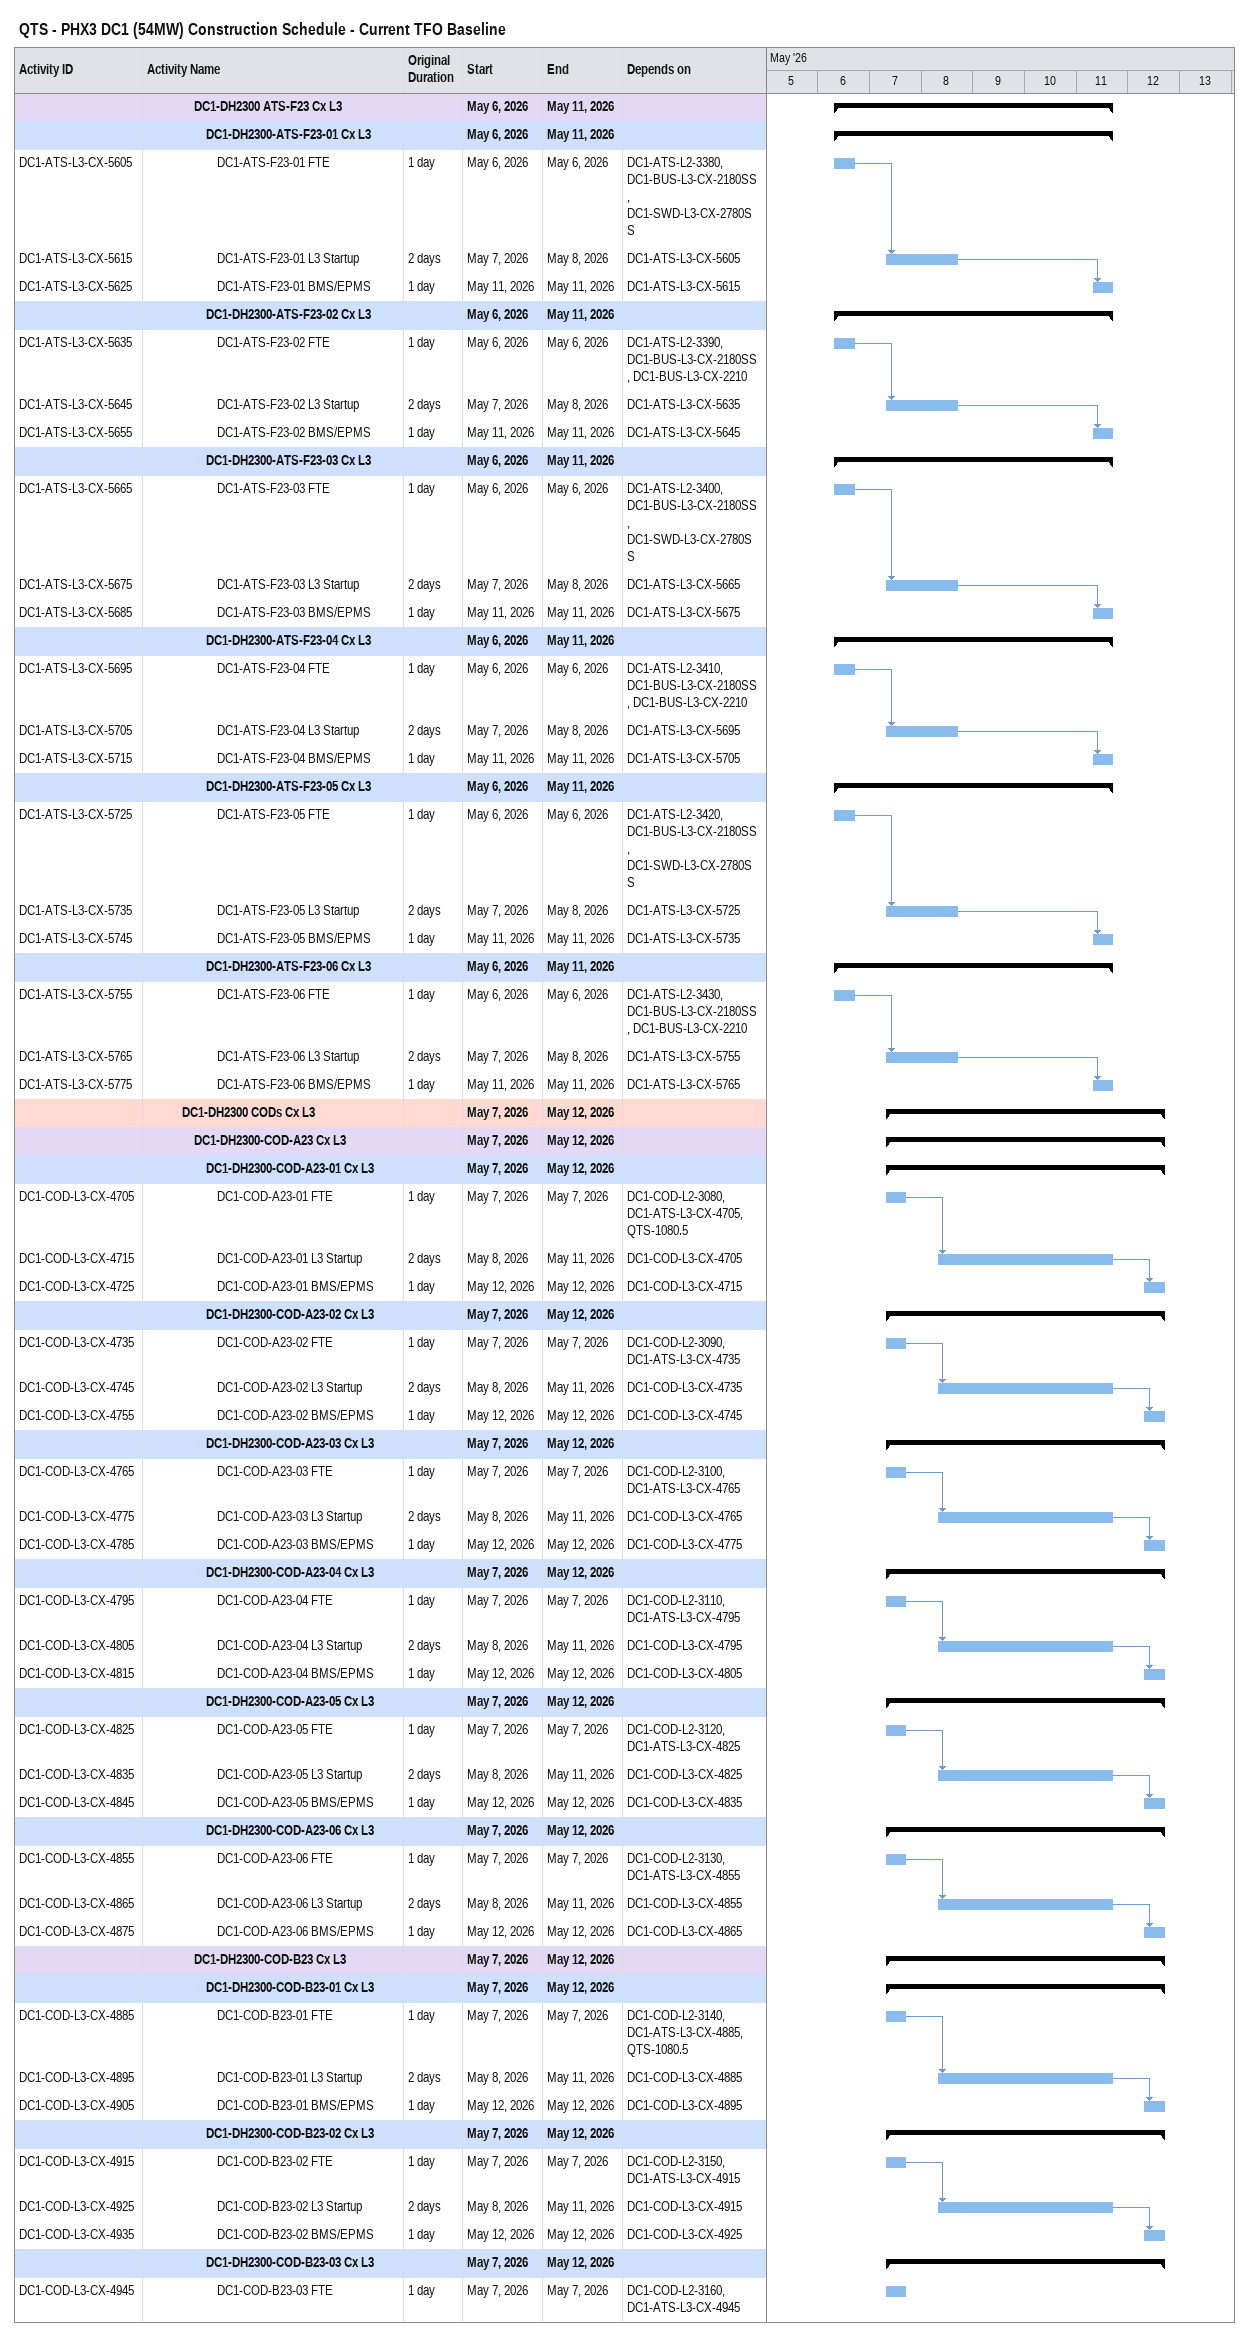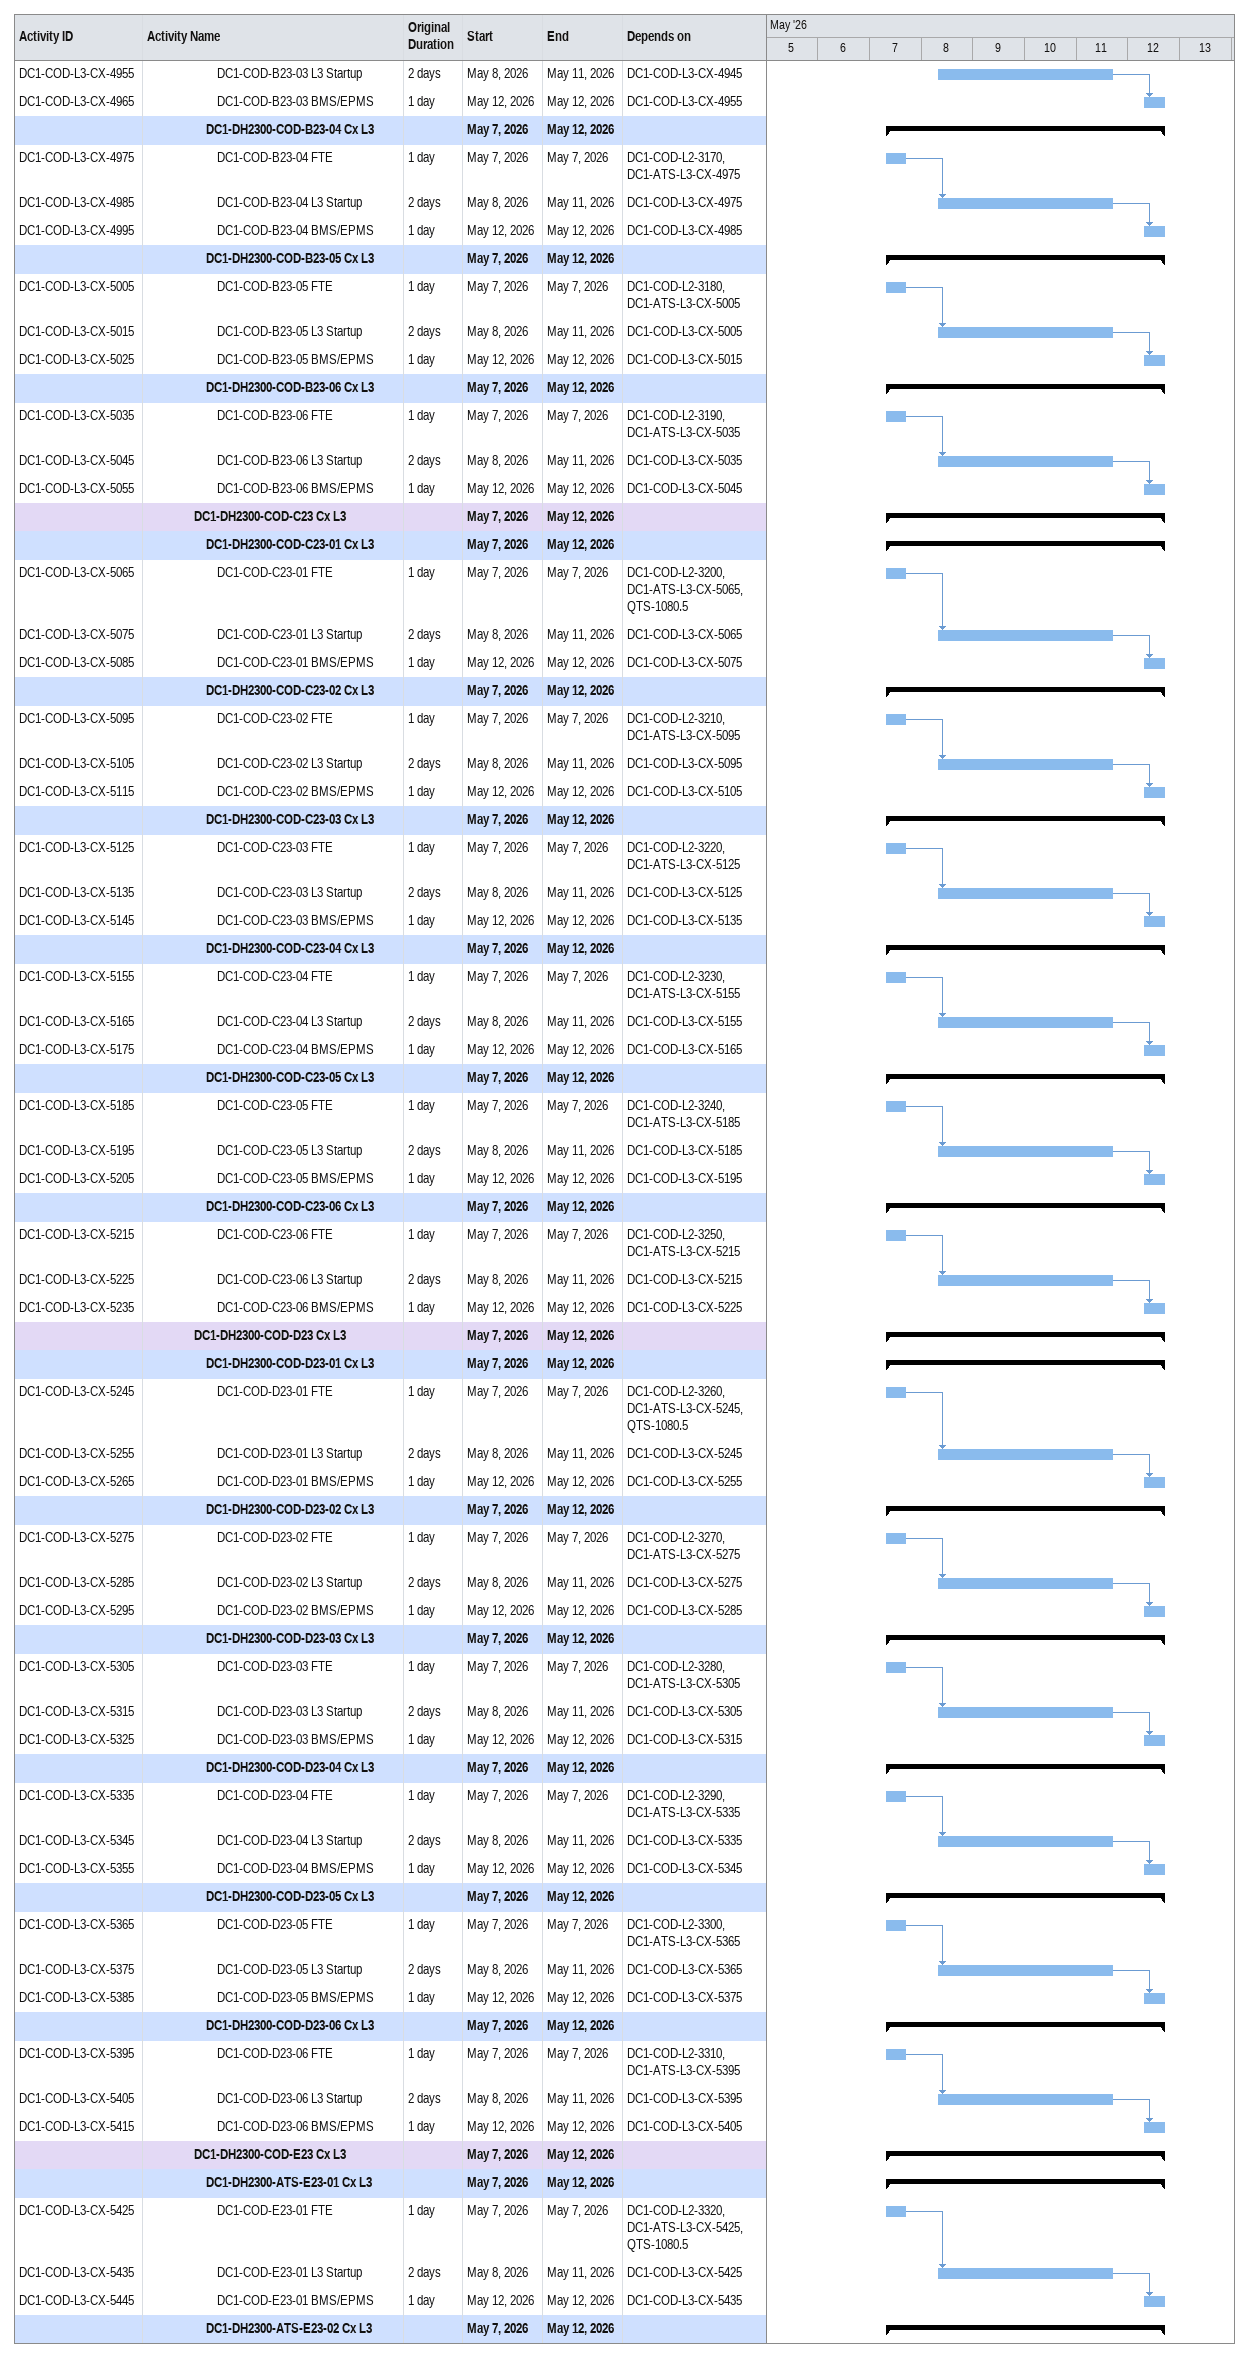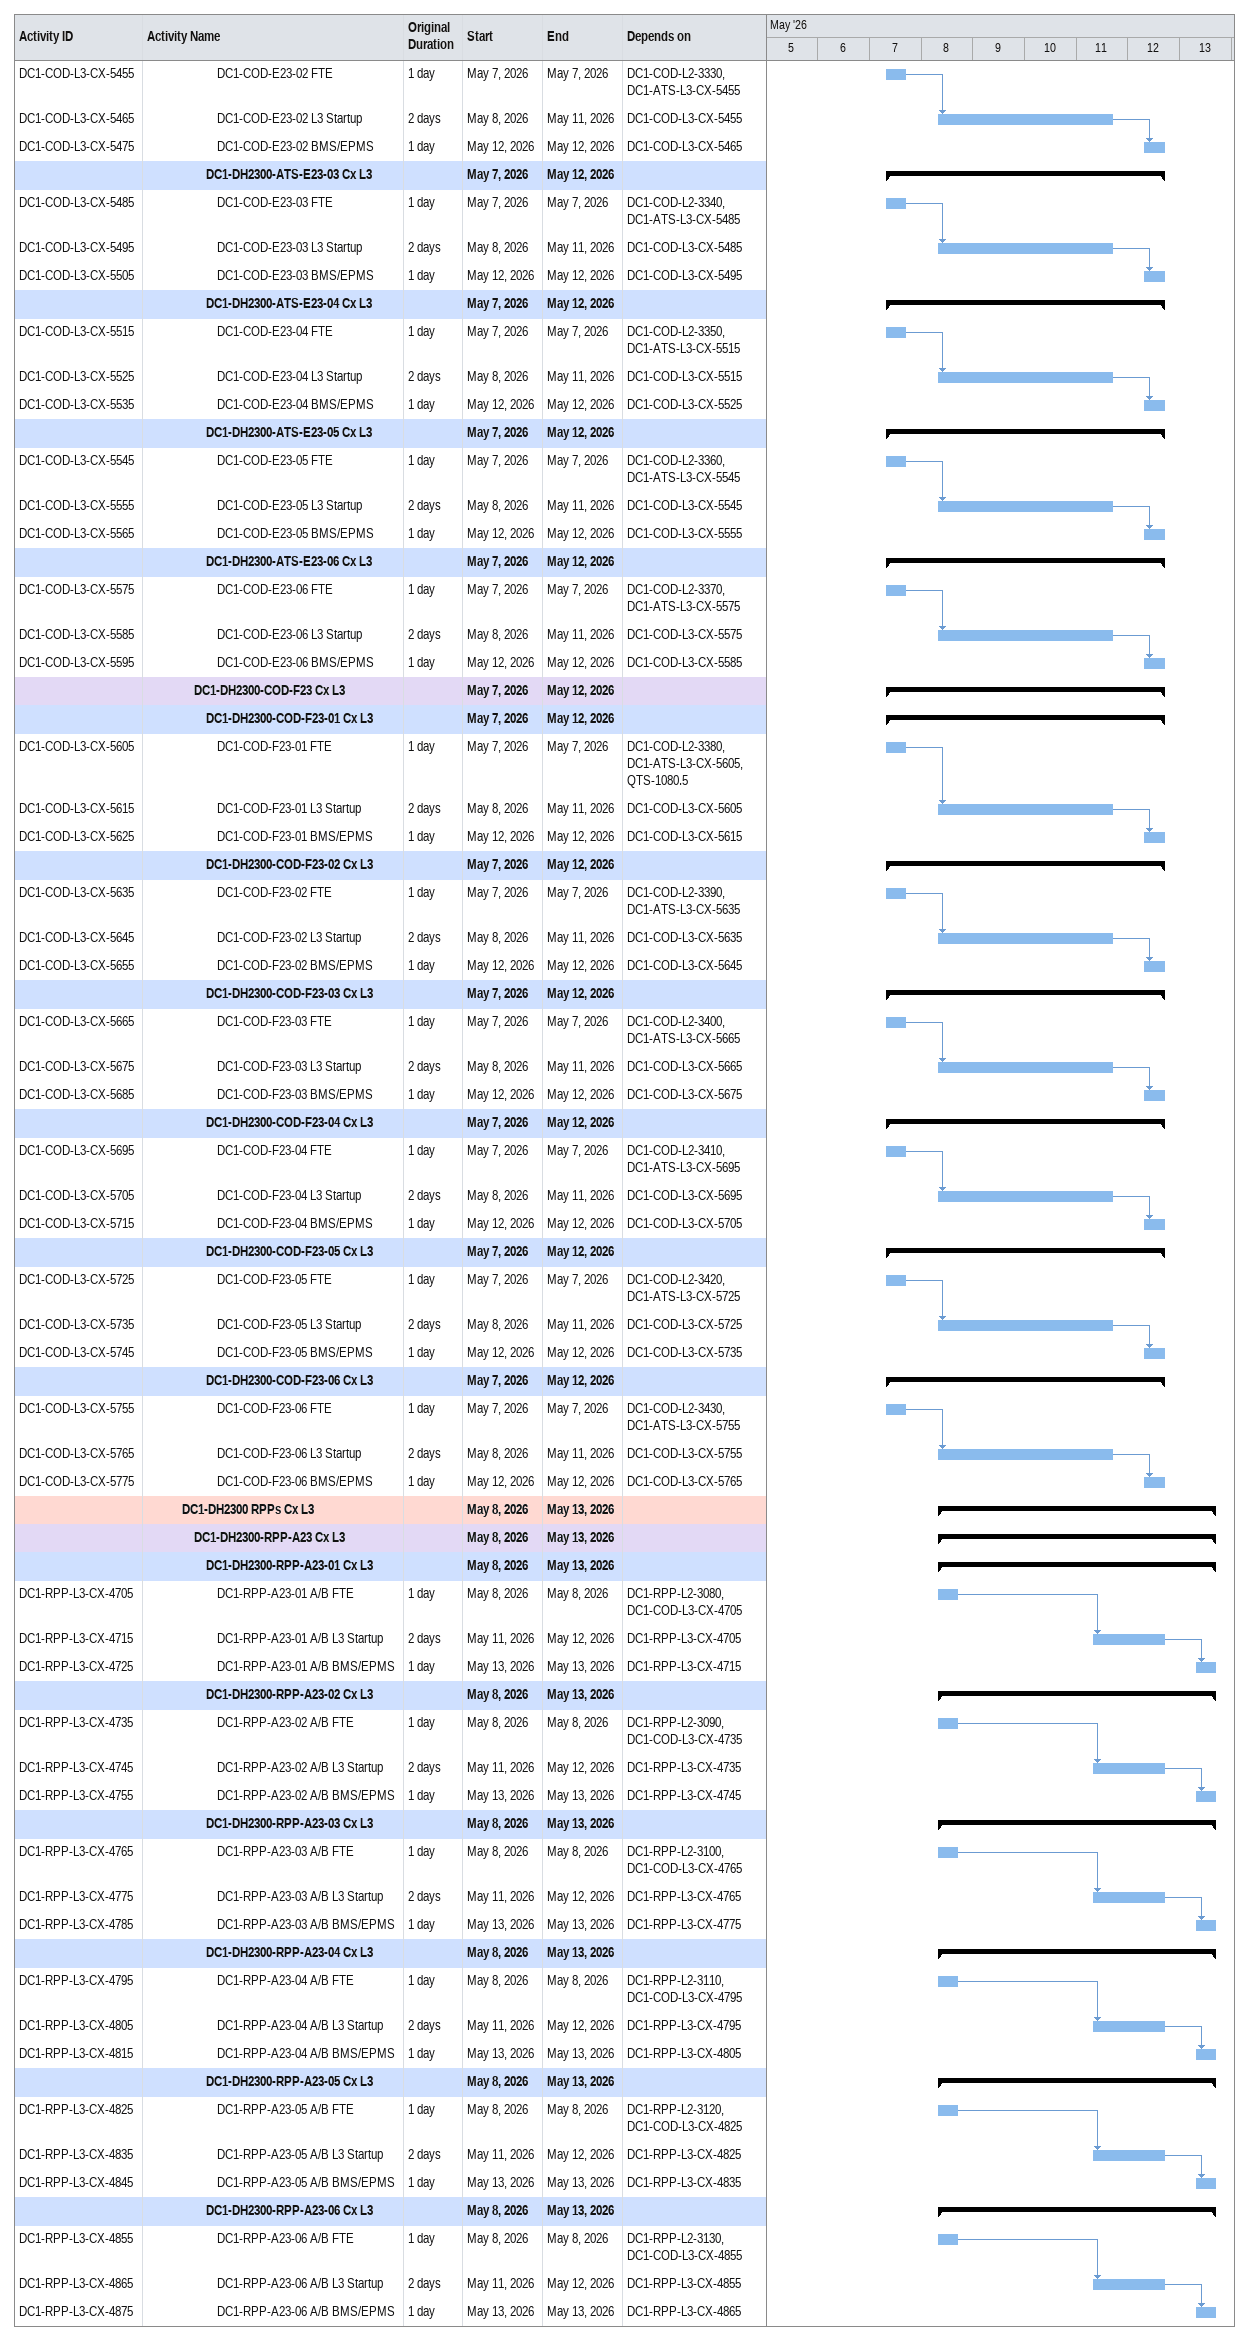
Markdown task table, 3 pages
QTS - PHX3 DC1 (54MW) Construction Schedule - Current TFO Baseline

| ID | Level | Task | Original duration | Start | Finish | Predecessors |
|---|---|---|---|---|---|---|
|  | 5 | **DC1-DH2300 ATS-F23 Cx L3** |  | 2026-05-06 | 2026-05-11 |  |
|  | 6 | **DC1-DH2300-ATS-F23-01 Cx L3** |  | 2026-05-06 | 2026-05-11 |  |
| DC1-ATS-L3-CX-5605 | 7 | DC1-ATS-F23-01 FTE | 1d | 2026-05-06 | 2026-05-06 | DC1-ATS-L2-3380, DC1-BUS-L3-CX-2180SS, DC1-SWD-L3-CX-2780SS |
| DC1-ATS-L3-CX-5615 | 7 | DC1-ATS-F23-01 L3 Startup | 2d | 2026-05-07 | 2026-05-08 | DC1-ATS-L3-CX-5605 |
| DC1-ATS-L3-CX-5625 | 7 | DC1-ATS-F23-01 BMS/EPMS | 1d | 2026-05-11 | 2026-05-11 | DC1-ATS-L3-CX-5615 |
|  | 6 | **DC1-DH2300-ATS-F23-02 Cx L3** |  | 2026-05-06 | 2026-05-11 |  |
| DC1-ATS-L3-CX-5635 | 7 | DC1-ATS-F23-02 FTE | 1d | 2026-05-06 | 2026-05-06 | DC1-ATS-L2-3390, DC1-BUS-L3-CX-2180SS, DC1-BUS-L3-CX-2210 |
| DC1-ATS-L3-CX-5645 | 7 | DC1-ATS-F23-02 L3 Startup | 2d | 2026-05-07 | 2026-05-08 | DC1-ATS-L3-CX-5635 |
| DC1-ATS-L3-CX-5655 | 7 | DC1-ATS-F23-02 BMS/EPMS | 1d | 2026-05-11 | 2026-05-11 | DC1-ATS-L3-CX-5645 |
|  | 6 | **DC1-DH2300-ATS-F23-03 Cx L3** |  | 2026-05-06 | 2026-05-11 |  |
| DC1-ATS-L3-CX-5665 | 7 | DC1-ATS-F23-03 FTE | 1d | 2026-05-06 | 2026-05-06 | DC1-ATS-L2-3400, DC1-BUS-L3-CX-2180SS, DC1-SWD-L3-CX-2780SS |
| DC1-ATS-L3-CX-5675 | 7 | DC1-ATS-F23-03 L3 Startup | 2d | 2026-05-07 | 2026-05-08 | DC1-ATS-L3-CX-5665 |
| DC1-ATS-L3-CX-5685 | 7 | DC1-ATS-F23-03 BMS/EPMS | 1d | 2026-05-11 | 2026-05-11 | DC1-ATS-L3-CX-5675 |
|  | 6 | **DC1-DH2300-ATS-F23-04 Cx L3** |  | 2026-05-06 | 2026-05-11 |  |
| DC1-ATS-L3-CX-5695 | 7 | DC1-ATS-F23-04 FTE | 1d | 2026-05-06 | 2026-05-06 | DC1-ATS-L2-3410, DC1-BUS-L3-CX-2180SS, DC1-BUS-L3-CX-2210 |
| DC1-ATS-L3-CX-5705 | 7 | DC1-ATS-F23-04 L3 Startup | 2d | 2026-05-07 | 2026-05-08 | DC1-ATS-L3-CX-5695 |
| DC1-ATS-L3-CX-5715 | 7 | DC1-ATS-F23-04 BMS/EPMS | 1d | 2026-05-11 | 2026-05-11 | DC1-ATS-L3-CX-5705 |
|  | 6 | **DC1-DH2300-ATS-F23-05 Cx L3** |  | 2026-05-06 | 2026-05-11 |  |
| DC1-ATS-L3-CX-5725 | 7 | DC1-ATS-F23-05 FTE | 1d | 2026-05-06 | 2026-05-06 | DC1-ATS-L2-3420, DC1-BUS-L3-CX-2180SS, DC1-SWD-L3-CX-2780SS |
| DC1-ATS-L3-CX-5735 | 7 | DC1-ATS-F23-05 L3 Startup | 2d | 2026-05-07 | 2026-05-08 | DC1-ATS-L3-CX-5725 |
| DC1-ATS-L3-CX-5745 | 7 | DC1-ATS-F23-05 BMS/EPMS | 1d | 2026-05-11 | 2026-05-11 | DC1-ATS-L3-CX-5735 |
|  | 6 | **DC1-DH2300-ATS-F23-06 Cx L3** |  | 2026-05-06 | 2026-05-11 |  |
| DC1-ATS-L3-CX-5755 | 7 | DC1-ATS-F23-06 FTE | 1d | 2026-05-06 | 2026-05-06 | DC1-ATS-L2-3430, DC1-BUS-L3-CX-2180SS, DC1-BUS-L3-CX-2210 |
| DC1-ATS-L3-CX-5765 | 7 | DC1-ATS-F23-06 L3 Startup | 2d | 2026-05-07 | 2026-05-08 | DC1-ATS-L3-CX-5755 |
| DC1-ATS-L3-CX-5775 | 7 | DC1-ATS-F23-06 BMS/EPMS | 1d | 2026-05-11 | 2026-05-11 | DC1-ATS-L3-CX-5765 |
|  | 4 | **DC1-DH2300 CODs Cx L3** |  | 2026-05-07 | 2026-05-12 |  |
|  | 5 | **DC1-DH2300-COD-A23 Cx L3** |  | 2026-05-07 | 2026-05-12 |  |
|  | 6 | **DC1-DH2300-COD-A23-01 Cx L3** |  | 2026-05-07 | 2026-05-12 |  |
| DC1-COD-L3-CX-4705 | 7 | DC1-COD-A23-01 FTE | 1d | 2026-05-07 | 2026-05-07 | DC1-COD-L2-3080, DC1-ATS-L3-CX-4705, QTS-1080.5 |
| DC1-COD-L3-CX-4715 | 7 | DC1-COD-A23-01 L3 Startup | 2d | 2026-05-08 | 2026-05-11 | DC1-COD-L3-CX-4705 |
| DC1-COD-L3-CX-4725 | 7 | DC1-COD-A23-01 BMS/EPMS | 1d | 2026-05-12 | 2026-05-12 | DC1-COD-L3-CX-4715 |
|  | 6 | **DC1-DH2300-COD-A23-02 Cx L3** |  | 2026-05-07 | 2026-05-12 |  |
| DC1-COD-L3-CX-4735 | 7 | DC1-COD-A23-02 FTE | 1d | 2026-05-07 | 2026-05-07 | DC1-COD-L2-3090, DC1-ATS-L3-CX-4735 |
| DC1-COD-L3-CX-4745 | 7 | DC1-COD-A23-02 L3 Startup | 2d | 2026-05-08 | 2026-05-11 | DC1-COD-L3-CX-4735 |
| DC1-COD-L3-CX-4755 | 7 | DC1-COD-A23-02 BMS/EPMS | 1d | 2026-05-12 | 2026-05-12 | DC1-COD-L3-CX-4745 |
|  | 6 | **DC1-DH2300-COD-A23-03 Cx L3** |  | 2026-05-07 | 2026-05-12 |  |
| DC1-COD-L3-CX-4765 | 7 | DC1-COD-A23-03 FTE | 1d | 2026-05-07 | 2026-05-07 | DC1-COD-L2-3100, DC1-ATS-L3-CX-4765 |
| DC1-COD-L3-CX-4775 | 7 | DC1-COD-A23-03 L3 Startup | 2d | 2026-05-08 | 2026-05-11 | DC1-COD-L3-CX-4765 |
| DC1-COD-L3-CX-4785 | 7 | DC1-COD-A23-03 BMS/EPMS | 1d | 2026-05-12 | 2026-05-12 | DC1-COD-L3-CX-4775 |
|  | 6 | **DC1-DH2300-COD-A23-04 Cx L3** |  | 2026-05-07 | 2026-05-12 |  |
| DC1-COD-L3-CX-4795 | 7 | DC1-COD-A23-04 FTE | 1d | 2026-05-07 | 2026-05-07 | DC1-COD-L2-3110, DC1-ATS-L3-CX-4795 |
| DC1-COD-L3-CX-4805 | 7 | DC1-COD-A23-04 L3 Startup | 2d | 2026-05-08 | 2026-05-11 | DC1-COD-L3-CX-4795 |
| DC1-COD-L3-CX-4815 | 7 | DC1-COD-A23-04 BMS/EPMS | 1d | 2026-05-12 | 2026-05-12 | DC1-COD-L3-CX-4805 |
|  | 6 | **DC1-DH2300-COD-A23-05 Cx L3** |  | 2026-05-07 | 2026-05-12 |  |
| DC1-COD-L3-CX-4825 | 7 | DC1-COD-A23-05 FTE | 1d | 2026-05-07 | 2026-05-07 | DC1-COD-L2-3120, DC1-ATS-L3-CX-4825 |
| DC1-COD-L3-CX-4835 | 7 | DC1-COD-A23-05 L3 Startup | 2d | 2026-05-08 | 2026-05-11 | DC1-COD-L3-CX-4825 |
| DC1-COD-L3-CX-4845 | 7 | DC1-COD-A23-05 BMS/EPMS | 1d | 2026-05-12 | 2026-05-12 | DC1-COD-L3-CX-4835 |
|  | 6 | **DC1-DH2300-COD-A23-06 Cx L3** |  | 2026-05-07 | 2026-05-12 |  |
| DC1-COD-L3-CX-4855 | 7 | DC1-COD-A23-06 FTE | 1d | 2026-05-07 | 2026-05-07 | DC1-COD-L2-3130, DC1-ATS-L3-CX-4855 |
| DC1-COD-L3-CX-4865 | 7 | DC1-COD-A23-06 L3 Startup | 2d | 2026-05-08 | 2026-05-11 | DC1-COD-L3-CX-4855 |
| DC1-COD-L3-CX-4875 | 7 | DC1-COD-A23-06 BMS/EPMS | 1d | 2026-05-12 | 2026-05-12 | DC1-COD-L3-CX-4865 |
|  | 5 | **DC1-DH2300-COD-B23 Cx L3** |  | 2026-05-07 | 2026-05-12 |  |
|  | 6 | **DC1-DH2300-COD-B23-01 Cx L3** |  | 2026-05-07 | 2026-05-12 |  |
| DC1-COD-L3-CX-4885 | 7 | DC1-COD-B23-01 FTE | 1d | 2026-05-07 | 2026-05-07 | DC1-COD-L2-3140, DC1-ATS-L3-CX-4885, QTS-1080.5 |
| DC1-COD-L3-CX-4895 | 7 | DC1-COD-B23-01 L3 Startup | 2d | 2026-05-08 | 2026-05-11 | DC1-COD-L3-CX-4885 |
| DC1-COD-L3-CX-4905 | 7 | DC1-COD-B23-01 BMS/EPMS | 1d | 2026-05-12 | 2026-05-12 | DC1-COD-L3-CX-4895 |
|  | 6 | **DC1-DH2300-COD-B23-02 Cx L3** |  | 2026-05-07 | 2026-05-12 |  |
| DC1-COD-L3-CX-4915 | 7 | DC1-COD-B23-02 FTE | 1d | 2026-05-07 | 2026-05-07 | DC1-COD-L2-3150, DC1-ATS-L3-CX-4915 |
| DC1-COD-L3-CX-4925 | 7 | DC1-COD-B23-02 L3 Startup | 2d | 2026-05-08 | 2026-05-11 | DC1-COD-L3-CX-4915 |
| DC1-COD-L3-CX-4935 | 7 | DC1-COD-B23-02 BMS/EPMS | 1d | 2026-05-12 | 2026-05-12 | DC1-COD-L3-CX-4925 |
|  | 6 | **DC1-DH2300-COD-B23-03 Cx L3** |  | 2026-05-07 | 2026-05-12 |  |
| DC1-COD-L3-CX-4945 | 7 | DC1-COD-B23-03 FTE | 1d | 2026-05-07 | 2026-05-07 | DC1-COD-L2-3160, DC1-ATS-L3-CX-4945 |
| DC1-COD-L3-CX-4955 | 7 | DC1-COD-B23-03 L3 Startup | 2d | 2026-05-08 | 2026-05-11 | DC1-COD-L3-CX-4945 |
| DC1-COD-L3-CX-4965 | 7 | DC1-COD-B23-03 BMS/EPMS | 1d | 2026-05-12 | 2026-05-12 | DC1-COD-L3-CX-4955 |
|  | 6 | **DC1-DH2300-COD-B23-04 Cx L3** |  | 2026-05-07 | 2026-05-12 |  |
| DC1-COD-L3-CX-4975 | 7 | DC1-COD-B23-04 FTE | 1d | 2026-05-07 | 2026-05-07 | DC1-COD-L2-3170, DC1-ATS-L3-CX-4975 |
| DC1-COD-L3-CX-4985 | 7 | DC1-COD-B23-04 L3 Startup | 2d | 2026-05-08 | 2026-05-11 | DC1-COD-L3-CX-4975 |
| DC1-COD-L3-CX-4995 | 7 | DC1-COD-B23-04 BMS/EPMS | 1d | 2026-05-12 | 2026-05-12 | DC1-COD-L3-CX-4985 |
|  | 6 | **DC1-DH2300-COD-B23-05 Cx L3** |  | 2026-05-07 | 2026-05-12 |  |
| DC1-COD-L3-CX-5005 | 7 | DC1-COD-B23-05 FTE | 1d | 2026-05-07 | 2026-05-07 | DC1-COD-L2-3180, DC1-ATS-L3-CX-5005 |
| DC1-COD-L3-CX-5015 | 7 | DC1-COD-B23-05 L3 Startup | 2d | 2026-05-08 | 2026-05-11 | DC1-COD-L3-CX-5005 |
| DC1-COD-L3-CX-5025 | 7 | DC1-COD-B23-05 BMS/EPMS | 1d | 2026-05-12 | 2026-05-12 | DC1-COD-L3-CX-5015 |
|  | 6 | **DC1-DH2300-COD-B23-06 Cx L3** |  | 2026-05-07 | 2026-05-12 |  |
| DC1-COD-L3-CX-5035 | 7 | DC1-COD-B23-06 FTE | 1d | 2026-05-07 | 2026-05-07 | DC1-COD-L2-3190, DC1-ATS-L3-CX-5035 |
| DC1-COD-L3-CX-5045 | 7 | DC1-COD-B23-06 L3 Startup | 2d | 2026-05-08 | 2026-05-11 | DC1-COD-L3-CX-5035 |
| DC1-COD-L3-CX-5055 | 7 | DC1-COD-B23-06 BMS/EPMS | 1d | 2026-05-12 | 2026-05-12 | DC1-COD-L3-CX-5045 |
|  | 5 | **DC1-DH2300-COD-C23 Cx L3** |  | 2026-05-07 | 2026-05-12 |  |
|  | 6 | **DC1-DH2300-COD-C23-01 Cx L3** |  | 2026-05-07 | 2026-05-12 |  |
| DC1-COD-L3-CX-5065 | 7 | DC1-COD-C23-01 FTE | 1d | 2026-05-07 | 2026-05-07 | DC1-COD-L2-3200, DC1-ATS-L3-CX-5065, QTS-1080.5 |
| DC1-COD-L3-CX-5075 | 7 | DC1-COD-C23-01 L3 Startup | 2d | 2026-05-08 | 2026-05-11 | DC1-COD-L3-CX-5065 |
| DC1-COD-L3-CX-5085 | 7 | DC1-COD-C23-01 BMS/EPMS | 1d | 2026-05-12 | 2026-05-12 | DC1-COD-L3-CX-5075 |
|  | 6 | **DC1-DH2300-COD-C23-02 Cx L3** |  | 2026-05-07 | 2026-05-12 |  |
| DC1-COD-L3-CX-5095 | 7 | DC1-COD-C23-02 FTE | 1d | 2026-05-07 | 2026-05-07 | DC1-COD-L2-3210, DC1-ATS-L3-CX-5095 |
| DC1-COD-L3-CX-5105 | 7 | DC1-COD-C23-02 L3 Startup | 2d | 2026-05-08 | 2026-05-11 | DC1-COD-L3-CX-5095 |
| DC1-COD-L3-CX-5115 | 7 | DC1-COD-C23-02 BMS/EPMS | 1d | 2026-05-12 | 2026-05-12 | DC1-COD-L3-CX-5105 |
|  | 6 | **DC1-DH2300-COD-C23-03 Cx L3** |  | 2026-05-07 | 2026-05-12 |  |
| DC1-COD-L3-CX-5125 | 7 | DC1-COD-C23-03 FTE | 1d | 2026-05-07 | 2026-05-07 | DC1-COD-L2-3220, DC1-ATS-L3-CX-5125 |
| DC1-COD-L3-CX-5135 | 7 | DC1-COD-C23-03 L3 Startup | 2d | 2026-05-08 | 2026-05-11 | DC1-COD-L3-CX-5125 |
| DC1-COD-L3-CX-5145 | 7 | DC1-COD-C23-03 BMS/EPMS | 1d | 2026-05-12 | 2026-05-12 | DC1-COD-L3-CX-5135 |
|  | 6 | **DC1-DH2300-COD-C23-04 Cx L3** |  | 2026-05-07 | 2026-05-12 |  |
| DC1-COD-L3-CX-5155 | 7 | DC1-COD-C23-04 FTE | 1d | 2026-05-07 | 2026-05-07 | DC1-COD-L2-3230, DC1-ATS-L3-CX-5155 |
| DC1-COD-L3-CX-5165 | 7 | DC1-COD-C23-04 L3 Startup | 2d | 2026-05-08 | 2026-05-11 | DC1-COD-L3-CX-5155 |
| DC1-COD-L3-CX-5175 | 7 | DC1-COD-C23-04 BMS/EPMS | 1d | 2026-05-12 | 2026-05-12 | DC1-COD-L3-CX-5165 |
|  | 6 | **DC1-DH2300-COD-C23-05 Cx L3** |  | 2026-05-07 | 2026-05-12 |  |
| DC1-COD-L3-CX-5185 | 7 | DC1-COD-C23-05 FTE | 1d | 2026-05-07 | 2026-05-07 | DC1-COD-L2-3240, DC1-ATS-L3-CX-5185 |
| DC1-COD-L3-CX-5195 | 7 | DC1-COD-C23-05 L3 Startup | 2d | 2026-05-08 | 2026-05-11 | DC1-COD-L3-CX-5185 |
| DC1-COD-L3-CX-5205 | 7 | DC1-COD-C23-05 BMS/EPMS | 1d | 2026-05-12 | 2026-05-12 | DC1-COD-L3-CX-5195 |
|  | 6 | **DC1-DH2300-COD-C23-06 Cx L3** |  | 2026-05-07 | 2026-05-12 |  |
| DC1-COD-L3-CX-5215 | 7 | DC1-COD-C23-06 FTE | 1d | 2026-05-07 | 2026-05-07 | DC1-COD-L2-3250, DC1-ATS-L3-CX-5215 |
| DC1-COD-L3-CX-5225 | 7 | DC1-COD-C23-06 L3 Startup | 2d | 2026-05-08 | 2026-05-11 | DC1-COD-L3-CX-5215 |
| DC1-COD-L3-CX-5235 | 7 | DC1-COD-C23-06 BMS/EPMS | 1d | 2026-05-12 | 2026-05-12 | DC1-COD-L3-CX-5225 |
|  | 5 | **DC1-DH2300-COD-D23 Cx L3** |  | 2026-05-07 | 2026-05-12 |  |
|  | 6 | **DC1-DH2300-COD-D23-01 Cx L3** |  | 2026-05-07 | 2026-05-12 |  |
| DC1-COD-L3-CX-5245 | 7 | DC1-COD-D23-01 FTE | 1d | 2026-05-07 | 2026-05-07 | DC1-COD-L2-3260, DC1-ATS-L3-CX-5245, QTS-1080.5 |
| DC1-COD-L3-CX-5255 | 7 | DC1-COD-D23-01 L3 Startup | 2d | 2026-05-08 | 2026-05-11 | DC1-COD-L3-CX-5245 |
| DC1-COD-L3-CX-5265 | 7 | DC1-COD-D23-01 BMS/EPMS | 1d | 2026-05-12 | 2026-05-12 | DC1-COD-L3-CX-5255 |
|  | 6 | **DC1-DH2300-COD-D23-02 Cx L3** |  | 2026-05-07 | 2026-05-12 |  |
| DC1-COD-L3-CX-5275 | 7 | DC1-COD-D23-02 FTE | 1d | 2026-05-07 | 2026-05-07 | DC1-COD-L2-3270, DC1-ATS-L3-CX-5275 |
| DC1-COD-L3-CX-5285 | 7 | DC1-COD-D23-02 L3 Startup | 2d | 2026-05-08 | 2026-05-11 | DC1-COD-L3-CX-5275 |
| DC1-COD-L3-CX-5295 | 7 | DC1-COD-D23-02 BMS/EPMS | 1d | 2026-05-12 | 2026-05-12 | DC1-COD-L3-CX-5285 |
|  | 6 | **DC1-DH2300-COD-D23-03 Cx L3** |  | 2026-05-07 | 2026-05-12 |  |
| DC1-COD-L3-CX-5305 | 7 | DC1-COD-D23-03 FTE | 1d | 2026-05-07 | 2026-05-07 | DC1-COD-L2-3280, DC1-ATS-L3-CX-5305 |
| DC1-COD-L3-CX-5315 | 7 | DC1-COD-D23-03 L3 Startup | 2d | 2026-05-08 | 2026-05-11 | DC1-COD-L3-CX-5305 |
| DC1-COD-L3-CX-5325 | 7 | DC1-COD-D23-03 BMS/EPMS | 1d | 2026-05-12 | 2026-05-12 | DC1-COD-L3-CX-5315 |
|  | 6 | **DC1-DH2300-COD-D23-04 Cx L3** |  | 2026-05-07 | 2026-05-12 |  |
| DC1-COD-L3-CX-5335 | 7 | DC1-COD-D23-04 FTE | 1d | 2026-05-07 | 2026-05-07 | DC1-COD-L2-3290, DC1-ATS-L3-CX-5335 |
| DC1-COD-L3-CX-5345 | 7 | DC1-COD-D23-04 L3 Startup | 2d | 2026-05-08 | 2026-05-11 | DC1-COD-L3-CX-5335 |
| DC1-COD-L3-CX-5355 | 7 | DC1-COD-D23-04 BMS/EPMS | 1d | 2026-05-12 | 2026-05-12 | DC1-COD-L3-CX-5345 |
|  | 6 | **DC1-DH2300-COD-D23-05 Cx L3** |  | 2026-05-07 | 2026-05-12 |  |
| DC1-COD-L3-CX-5365 | 7 | DC1-COD-D23-05 FTE | 1d | 2026-05-07 | 2026-05-07 | DC1-COD-L2-3300, DC1-ATS-L3-CX-5365 |
| DC1-COD-L3-CX-5375 | 7 | DC1-COD-D23-05 L3 Startup | 2d | 2026-05-08 | 2026-05-11 | DC1-COD-L3-CX-5365 |
| DC1-COD-L3-CX-5385 | 7 | DC1-COD-D23-05 BMS/EPMS | 1d | 2026-05-12 | 2026-05-12 | DC1-COD-L3-CX-5375 |
|  | 6 | **DC1-DH2300-COD-D23-06 Cx L3** |  | 2026-05-07 | 2026-05-12 |  |
| DC1-COD-L3-CX-5395 | 7 | DC1-COD-D23-06 FTE | 1d | 2026-05-07 | 2026-05-07 | DC1-COD-L2-3310, DC1-ATS-L3-CX-5395 |
| DC1-COD-L3-CX-5405 | 7 | DC1-COD-D23-06 L3 Startup | 2d | 2026-05-08 | 2026-05-11 | DC1-COD-L3-CX-5395 |
| DC1-COD-L3-CX-5415 | 7 | DC1-COD-D23-06 BMS/EPMS | 1d | 2026-05-12 | 2026-05-12 | DC1-COD-L3-CX-5405 |
|  | 5 | **DC1-DH2300-COD-E23 Cx L3** |  | 2026-05-07 | 2026-05-12 |  |
|  | 6 | **DC1-DH2300-ATS-E23-01 Cx L3** |  | 2026-05-07 | 2026-05-12 |  |
| DC1-COD-L3-CX-5425 | 7 | DC1-COD-E23-01 FTE | 1d | 2026-05-07 | 2026-05-07 | DC1-COD-L2-3320, DC1-ATS-L3-CX-5425, QTS-1080.5 |
| DC1-COD-L3-CX-5435 | 7 | DC1-COD-E23-01 L3 Startup | 2d | 2026-05-08 | 2026-05-11 | DC1-COD-L3-CX-5425 |
| DC1-COD-L3-CX-5445 | 7 | DC1-COD-E23-01 BMS/EPMS | 1d | 2026-05-12 | 2026-05-12 | DC1-COD-L3-CX-5435 |
|  | 6 | **DC1-DH2300-ATS-E23-02 Cx L3** |  | 2026-05-07 | 2026-05-12 |  |
| DC1-COD-L3-CX-5455 | 7 | DC1-COD-E23-02 FTE | 1d | 2026-05-07 | 2026-05-07 | DC1-COD-L2-3330, DC1-ATS-L3-CX-5455 |
| DC1-COD-L3-CX-5465 | 7 | DC1-COD-E23-02 L3 Startup | 2d | 2026-05-08 | 2026-05-11 | DC1-COD-L3-CX-5455 |
| DC1-COD-L3-CX-5475 | 7 | DC1-COD-E23-02 BMS/EPMS | 1d | 2026-05-12 | 2026-05-12 | DC1-COD-L3-CX-5465 |
|  | 6 | **DC1-DH2300-ATS-E23-03 Cx L3** |  | 2026-05-07 | 2026-05-12 |  |
| DC1-COD-L3-CX-5485 | 7 | DC1-COD-E23-03 FTE | 1d | 2026-05-07 | 2026-05-07 | DC1-COD-L2-3340, DC1-ATS-L3-CX-5485 |
| DC1-COD-L3-CX-5495 | 7 | DC1-COD-E23-03 L3 Startup | 2d | 2026-05-08 | 2026-05-11 | DC1-COD-L3-CX-5485 |
| DC1-COD-L3-CX-5505 | 7 | DC1-COD-E23-03 BMS/EPMS | 1d | 2026-05-12 | 2026-05-12 | DC1-COD-L3-CX-5495 |
|  | 6 | **DC1-DH2300-ATS-E23-04 Cx L3** |  | 2026-05-07 | 2026-05-12 |  |
| DC1-COD-L3-CX-5515 | 7 | DC1-COD-E23-04 FTE | 1d | 2026-05-07 | 2026-05-07 | DC1-COD-L2-3350, DC1-ATS-L3-CX-5515 |
| DC1-COD-L3-CX-5525 | 7 | DC1-COD-E23-04 L3 Startup | 2d | 2026-05-08 | 2026-05-11 | DC1-COD-L3-CX-5515 |
| DC1-COD-L3-CX-5535 | 7 | DC1-COD-E23-04 BMS/EPMS | 1d | 2026-05-12 | 2026-05-12 | DC1-COD-L3-CX-5525 |
|  | 6 | **DC1-DH2300-ATS-E23-05 Cx L3** |  | 2026-05-07 | 2026-05-12 |  |
| DC1-COD-L3-CX-5545 | 7 | DC1-COD-E23-05 FTE | 1d | 2026-05-07 | 2026-05-07 | DC1-COD-L2-3360, DC1-ATS-L3-CX-5545 |
| DC1-COD-L3-CX-5555 | 7 | DC1-COD-E23-05 L3 Startup | 2d | 2026-05-08 | 2026-05-11 | DC1-COD-L3-CX-5545 |
| DC1-COD-L3-CX-5565 | 7 | DC1-COD-E23-05 BMS/EPMS | 1d | 2026-05-12 | 2026-05-12 | DC1-COD-L3-CX-5555 |
|  | 6 | **DC1-DH2300-ATS-E23-06 Cx L3** |  | 2026-05-07 | 2026-05-12 |  |
| DC1-COD-L3-CX-5575 | 7 | DC1-COD-E23-06 FTE | 1d | 2026-05-07 | 2026-05-07 | DC1-COD-L2-3370, DC1-ATS-L3-CX-5575 |
| DC1-COD-L3-CX-5585 | 7 | DC1-COD-E23-06 L3 Startup | 2d | 2026-05-08 | 2026-05-11 | DC1-COD-L3-CX-5575 |
| DC1-COD-L3-CX-5595 | 7 | DC1-COD-E23-06 BMS/EPMS | 1d | 2026-05-12 | 2026-05-12 | DC1-COD-L3-CX-5585 |
|  | 5 | **DC1-DH2300-COD-F23 Cx L3** |  | 2026-05-07 | 2026-05-12 |  |
|  | 6 | **DC1-DH2300-COD-F23-01 Cx L3** |  | 2026-05-07 | 2026-05-12 |  |
| DC1-COD-L3-CX-5605 | 7 | DC1-COD-F23-01 FTE | 1d | 2026-05-07 | 2026-05-07 | DC1-COD-L2-3380, DC1-ATS-L3-CX-5605, QTS-1080.5 |
| DC1-COD-L3-CX-5615 | 7 | DC1-COD-F23-01 L3 Startup | 2d | 2026-05-08 | 2026-05-11 | DC1-COD-L3-CX-5605 |
| DC1-COD-L3-CX-5625 | 7 | DC1-COD-F23-01 BMS/EPMS | 1d | 2026-05-12 | 2026-05-12 | DC1-COD-L3-CX-5615 |
|  | 6 | **DC1-DH2300-COD-F23-02 Cx L3** |  | 2026-05-07 | 2026-05-12 |  |
| DC1-COD-L3-CX-5635 | 7 | DC1-COD-F23-02 FTE | 1d | 2026-05-07 | 2026-05-07 | DC1-COD-L2-3390, DC1-ATS-L3-CX-5635 |
| DC1-COD-L3-CX-5645 | 7 | DC1-COD-F23-02 L3 Startup | 2d | 2026-05-08 | 2026-05-11 | DC1-COD-L3-CX-5635 |
| DC1-COD-L3-CX-5655 | 7 | DC1-COD-F23-02 BMS/EPMS | 1d | 2026-05-12 | 2026-05-12 | DC1-COD-L3-CX-5645 |
|  | 6 | **DC1-DH2300-COD-F23-03 Cx L3** |  | 2026-05-07 | 2026-05-12 |  |
| DC1-COD-L3-CX-5665 | 7 | DC1-COD-F23-03 FTE | 1d | 2026-05-07 | 2026-05-07 | DC1-COD-L2-3400, DC1-ATS-L3-CX-5665 |
| DC1-COD-L3-CX-5675 | 7 | DC1-COD-F23-03 L3 Startup | 2d | 2026-05-08 | 2026-05-11 | DC1-COD-L3-CX-5665 |
| DC1-COD-L3-CX-5685 | 7 | DC1-COD-F23-03 BMS/EPMS | 1d | 2026-05-12 | 2026-05-12 | DC1-COD-L3-CX-5675 |
|  | 6 | **DC1-DH2300-COD-F23-04 Cx L3** |  | 2026-05-07 | 2026-05-12 |  |
| DC1-COD-L3-CX-5695 | 7 | DC1-COD-F23-04 FTE | 1d | 2026-05-07 | 2026-05-07 | DC1-COD-L2-3410, DC1-ATS-L3-CX-5695 |
| DC1-COD-L3-CX-5705 | 7 | DC1-COD-F23-04 L3 Startup | 2d | 2026-05-08 | 2026-05-11 | DC1-COD-L3-CX-5695 |
| DC1-COD-L3-CX-5715 | 7 | DC1-COD-F23-04 BMS/EPMS | 1d | 2026-05-12 | 2026-05-12 | DC1-COD-L3-CX-5705 |
|  | 6 | **DC1-DH2300-COD-F23-05 Cx L3** |  | 2026-05-07 | 2026-05-12 |  |
| DC1-COD-L3-CX-5725 | 7 | DC1-COD-F23-05 FTE | 1d | 2026-05-07 | 2026-05-07 | DC1-COD-L2-3420, DC1-ATS-L3-CX-5725 |
| DC1-COD-L3-CX-5735 | 7 | DC1-COD-F23-05 L3 Startup | 2d | 2026-05-08 | 2026-05-11 | DC1-COD-L3-CX-5725 |
| DC1-COD-L3-CX-5745 | 7 | DC1-COD-F23-05 BMS/EPMS | 1d | 2026-05-12 | 2026-05-12 | DC1-COD-L3-CX-5735 |
|  | 6 | **DC1-DH2300-COD-F23-06 Cx L3** |  | 2026-05-07 | 2026-05-12 |  |
| DC1-COD-L3-CX-5755 | 7 | DC1-COD-F23-06 FTE | 1d | 2026-05-07 | 2026-05-07 | DC1-COD-L2-3430, DC1-ATS-L3-CX-5755 |
| DC1-COD-L3-CX-5765 | 7 | DC1-COD-F23-06 L3 Startup | 2d | 2026-05-08 | 2026-05-11 | DC1-COD-L3-CX-5755 |
| DC1-COD-L3-CX-5775 | 7 | DC1-COD-F23-06 BMS/EPMS | 1d | 2026-05-12 | 2026-05-12 | DC1-COD-L3-CX-5765 |
|  | 4 | **DC1-DH2300 RPPs Cx L3** |  | 2026-05-08 | 2026-05-13 |  |
|  | 5 | **DC1-DH2300-RPP-A23 Cx L3** |  | 2026-05-08 | 2026-05-13 |  |
|  | 6 | **DC1-DH2300-RPP-A23-01 Cx L3** |  | 2026-05-08 | 2026-05-13 |  |
| DC1-RPP-L3-CX-4705 | 7 | DC1-RPP-A23-01 A/B FTE | 1d | 2026-05-08 | 2026-05-08 | DC1-RPP-L2-3080, DC1-COD-L3-CX-4705 |
| DC1-RPP-L3-CX-4715 | 7 | DC1-RPP-A23-01 A/B L3 Startup | 2d | 2026-05-11 | 2026-05-12 | DC1-RPP-L3-CX-4705 |
| DC1-RPP-L3-CX-4725 | 7 | DC1-RPP-A23-01 A/B BMS/EPMS | 1d | 2026-05-13 | 2026-05-13 | DC1-RPP-L3-CX-4715 |
|  | 6 | **DC1-DH2300-RPP-A23-02 Cx L3** |  | 2026-05-08 | 2026-05-13 |  |
| DC1-RPP-L3-CX-4735 | 7 | DC1-RPP-A23-02 A/B FTE | 1d | 2026-05-08 | 2026-05-08 | DC1-RPP-L2-3090, DC1-COD-L3-CX-4735 |
| DC1-RPP-L3-CX-4745 | 7 | DC1-RPP-A23-02 A/B L3 Startup | 2d | 2026-05-11 | 2026-05-12 | DC1-RPP-L3-CX-4735 |
| DC1-RPP-L3-CX-4755 | 7 | DC1-RPP-A23-02 A/B BMS/EPMS | 1d | 2026-05-13 | 2026-05-13 | DC1-RPP-L3-CX-4745 |
|  | 6 | **DC1-DH2300-RPP-A23-03 Cx L3** |  | 2026-05-08 | 2026-05-13 |  |
| DC1-RPP-L3-CX-4765 | 7 | DC1-RPP-A23-03 A/B FTE | 1d | 2026-05-08 | 2026-05-08 | DC1-RPP-L2-3100, DC1-COD-L3-CX-4765 |
| DC1-RPP-L3-CX-4775 | 7 | DC1-RPP-A23-03 A/B L3 Startup | 2d | 2026-05-11 | 2026-05-12 | DC1-RPP-L3-CX-4765 |
| DC1-RPP-L3-CX-4785 | 7 | DC1-RPP-A23-03 A/B BMS/EPMS | 1d | 2026-05-13 | 2026-05-13 | DC1-RPP-L3-CX-4775 |
|  | 6 | **DC1-DH2300-RPP-A23-04 Cx L3** |  | 2026-05-08 | 2026-05-13 |  |
| DC1-RPP-L3-CX-4795 | 7 | DC1-RPP-A23-04 A/B FTE | 1d | 2026-05-08 | 2026-05-08 | DC1-RPP-L2-3110, DC1-COD-L3-CX-4795 |
| DC1-RPP-L3-CX-4805 | 7 | DC1-RPP-A23-04 A/B L3 Startup | 2d | 2026-05-11 | 2026-05-12 | DC1-RPP-L3-CX-4795 |
| DC1-RPP-L3-CX-4815 | 7 | DC1-RPP-A23-04 A/B BMS/EPMS | 1d | 2026-05-13 | 2026-05-13 | DC1-RPP-L3-CX-4805 |
|  | 6 | **DC1-DH2300-RPP-A23-05 Cx L3** |  | 2026-05-08 | 2026-05-13 |  |
| DC1-RPP-L3-CX-4825 | 7 | DC1-RPP-A23-05 A/B FTE | 1d | 2026-05-08 | 2026-05-08 | DC1-RPP-L2-3120, DC1-COD-L3-CX-4825 |
| DC1-RPP-L3-CX-4835 | 7 | DC1-RPP-A23-05 A/B L3 Startup | 2d | 2026-05-11 | 2026-05-12 | DC1-RPP-L3-CX-4825 |
| DC1-RPP-L3-CX-4845 | 7 | DC1-RPP-A23-05 A/B BMS/EPMS | 1d | 2026-05-13 | 2026-05-13 | DC1-RPP-L3-CX-4835 |
|  | 6 | **DC1-DH2300-RPP-A23-06 Cx L3** |  | 2026-05-08 | 2026-05-13 |  |
| DC1-RPP-L3-CX-4855 | 7 | DC1-RPP-A23-06 A/B FTE | 1d | 2026-05-08 | 2026-05-08 | DC1-RPP-L2-3130, DC1-COD-L3-CX-4855 |
| DC1-RPP-L3-CX-4865 | 7 | DC1-RPP-A23-06 A/B L3 Startup | 2d | 2026-05-11 | 2026-05-12 | DC1-RPP-L3-CX-4855 |
| DC1-RPP-L3-CX-4875 | 7 | DC1-RPP-A23-06 A/B BMS/EPMS | 1d | 2026-05-13 | 2026-05-13 | DC1-RPP-L3-CX-4865 |
